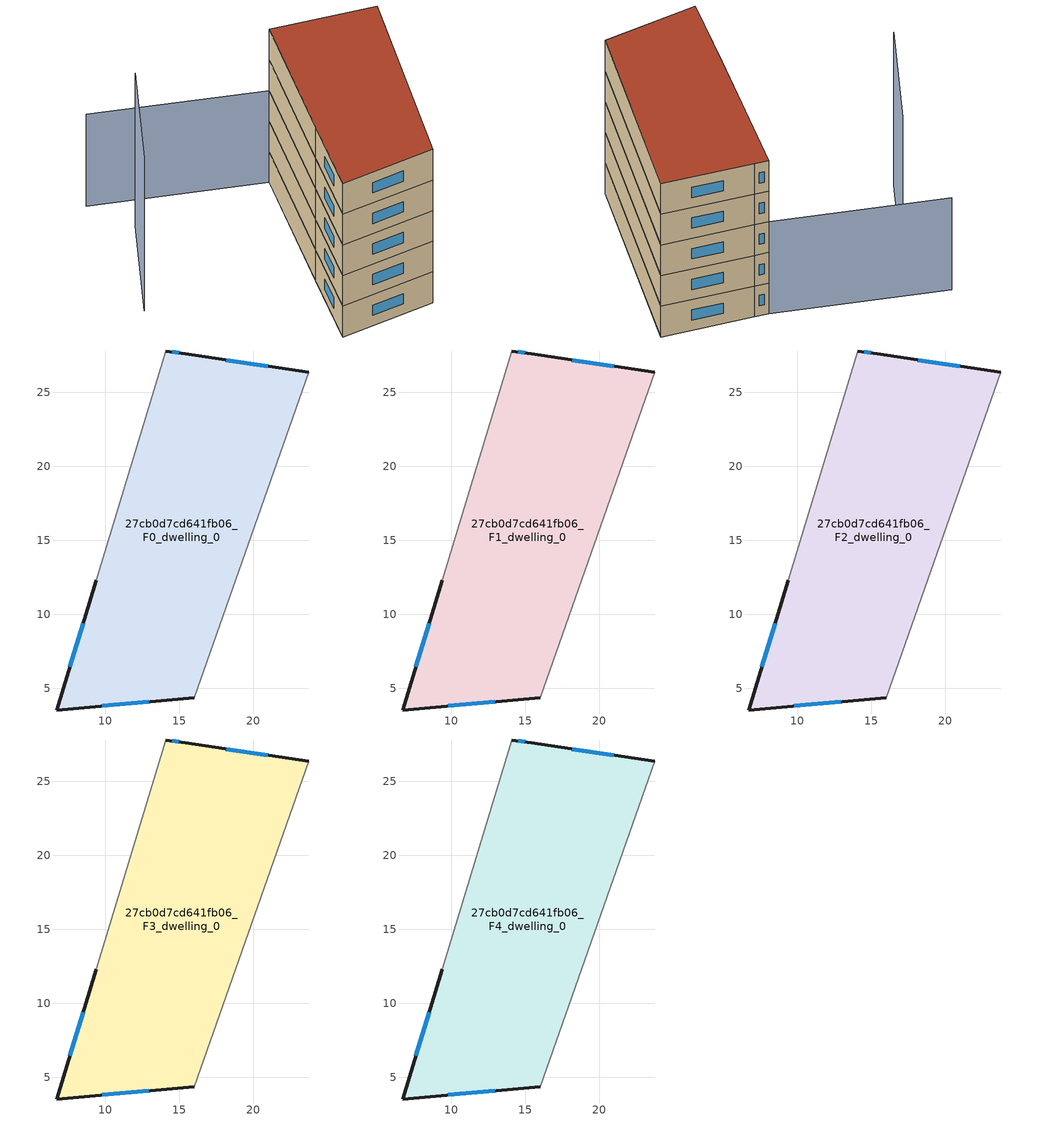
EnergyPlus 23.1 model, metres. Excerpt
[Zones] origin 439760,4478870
27cb0d7cd641fb06_F0_dwelling_0
 floor ground (EU_floor_Construction): 23.72,26.34 16,4.37 6.73,3.53 9.38,12.31 14.09,27.78 15.41,27.58 z0
 wall outside (EU_wall_Construction): 23.72,26.34 15.41,27.58 14.09,27.78 / 9.38,12.31 6.73,3.53 16,4.37 z0:3
 wall adiabatic (EU_wall_Construction): 16,4.37 23.72,26.34 / 14.09,27.78 9.38,12.31 z0:3
 window (EU_Window_Construction): 14.97,27.65 14.53,27.72 / 20.97,26.75 18.16,27.17 / 9.8,3.81 12.93,4.09 / 8.5,9.4 7.61,6.44 z0.99:2.01
27cb0d7cd641fb06_F1_dwelling_0
 floor to 27cb0d7cd641fb06_F0_dwelling_0 (EU_floor_Construction): 23.72,26.34 16,4.37 6.73,3.53 9.38,12.31 14.09,27.78 15.41,27.58 z3
 wall outside (EU_wall_Construction): 23.72,26.34 15.41,27.58 14.09,27.78 / 9.38,12.31 6.73,3.53 16,4.37 z3:6
 wall adiabatic (EU_wall_Construction): 16,4.37 23.72,26.34 / 14.09,27.78 9.38,12.31 z3:6
 window (EU_Window_Construction): 14.97,27.65 14.53,27.72 / 20.97,26.75 18.16,27.17 / 9.8,3.81 12.93,4.09 / 8.5,9.4 7.61,6.44 z3.99:5.01
27cb0d7cd641fb06_F2_dwelling_0
 floor to 27cb0d7cd641fb06_F1_dwelling_0 (EU_floor_Construction): 23.72,26.34 16,4.37 6.73,3.53 9.38,12.31 14.09,27.78 15.41,27.58 z6
 wall outside (EU_wall_Construction): 23.72,26.34 15.41,27.58 14.09,27.78 / 9.38,12.31 6.73,3.53 16,4.37 z6:9
 wall adiabatic (EU_wall_Construction): 16,4.37 23.72,26.34 / 14.09,27.78 9.38,12.31 z6:9
 window (EU_Window_Construction): 14.97,27.65 14.53,27.72 / 20.97,26.75 18.16,27.17 / 9.8,3.81 12.93,4.09 / 8.5,9.4 7.61,6.44 z6.99:8.01
27cb0d7cd641fb06_F3_dwelling_0
 floor to 27cb0d7cd641fb06_F2_dwelling_0 (EU_floor_Construction): 23.72,26.34 16,4.37 6.73,3.53 9.38,12.31 14.09,27.78 15.41,27.58 z9
 wall outside (EU_wall_Construction): 23.72,26.34 15.41,27.58 14.09,27.78 / 9.38,12.31 6.73,3.53 16,4.37 z9:12
 wall adiabatic (EU_wall_Construction): 16,4.37 23.72,26.34 / 14.09,27.78 9.38,12.31 z9:12
 window (EU_Window_Construction): 14.97,27.65 14.53,27.72 / 20.97,26.75 18.16,27.17 / 9.8,3.81 12.93,4.09 / 8.5,9.4 7.61,6.44 z9.99:11.01
27cb0d7cd641fb06_F4_dwelling_0
 floor to 27cb0d7cd641fb06_F3_dwelling_0 (EU_floor_Construction): 23.72,26.34 16,4.37 6.73,3.53 9.38,12.31 14.09,27.78 15.41,27.58 z12
 wall outside (EU_wall_Construction): 23.72,26.34 15.41,27.58 14.09,27.78 / 9.38,12.31 6.73,3.53 16,4.37 z12:15
 wall adiabatic (EU_wall_Construction): 16,4.37 23.72,26.34 / 14.09,27.78 9.38,12.31 z12:15
 window (EU_Window_Construction): 14.97,27.65 14.53,27.72 / 20.97,26.75 18.16,27.17 / 9.8,3.81 12.93,4.09 / 8.5,9.4 7.61,6.44 z12.99:14.01
 roof outside (EU_roof_Construction): 16,4.37 23.72,26.34 15.41,27.58 14.09,27.78 9.38,12.31 6.73,3.53 z15
shading: 16,4.37 19.29,26.99 z0:12; -0.95,32.37 14.09,27.78 / 14.09,27.78 9.38,12.31 z0:9; 0.93,27.52 -5.33,15.63 z0:15
[Building]
EU S2 Campaign: North Axis=0; Terrain=City; Solar Distribution=FullExterior
[Site:Location]
Madrid: Latitude=40.5; Longitude=-3.5; Time Zone=1; Elevation=609
[SizingPeriod:WeatherFileDays]
AnnualSizingPeriod: Begin Month=1; Begin Day of Month=1; End Month=12; End Day of Month=31; Day of Week for Start Day=Monday; Use Weather File Daylight Saving Period=No; Use Weather File Rain and Snow Indicators=No
[MATERIAL]
EU_InternalMass_Material: Roughness=MediumRough; Thickness=0.1; Conductivity=1; Density=1800; Specific Heat=900; Thermal Absorptance=0.9; Solar Absorptance=0.7; Visible Absorptance=0.7
[MATERIAL:NOMASS] Roughness=MediumRough; Thermal Absorptance=0.9; Solar Absorptance=0.7; Visible Absorptance=0.7
Name | Thermal Resistance
EU_wall_NoMass | 0.609216
EU_roof_NoMass | 0.513268
EU_floor_NoMass | 0.568163
[WINDOWMATERIAL:SIMPLEGLAZINGSYSTEM]
EU_Window_SimpleGlazing: UFactor=5.50606; Solar Heat Gain Coefficient=0.85; Visible Transmittance=0.85
[CONSTRUCTION]
EU_wall_Construction: EU_wall_NoMass
EU_roof_Construction: EU_roof_NoMass
EU_floor_Construction: EU_floor_NoMass
EU_Window_Construction: EU_Window_SimpleGlazing
EU_InternalMass_Construction: EU_InternalMass_Material
[ZONE] Type=1; Multiplier=1; Ceiling Height=autocalculate; Floor Area=autocalculate; Part of Total Floor Area=Yes
Name | Volume
27cb0d7cd641fb06_F0_dwelling_0 | 662.521
27cb0d7cd641fb06_F1_dwelling_0; 27cb0d7cd641fb06_F2_dwelling_0; 27cb0d7cd641fb06_F3_dwelling_0; 27cb0d7cd641fb06_F4_dwelling_0 | 662.52
[INTERNALMASS] Construction=EU_InternalMass_Construction; Surface Area=220.84
Name | Zone or ZoneList
27cb0d7cd641fb06_F0_dwelling_0_EU_InternalMass | 27cb0d7cd641fb06_F0_dwelling_0
27cb0d7cd641fb06_F1_dwelling_0_EU_InternalMass | 27cb0d7cd641fb06_F1_dwelling_0
27cb0d7cd641fb06_F2_dwelling_0_EU_InternalMass | 27cb0d7cd641fb06_F2_dwelling_0
27cb0d7cd641fb06_F3_dwelling_0_EU_InternalMass | 27cb0d7cd641fb06_F3_dwelling_0
27cb0d7cd641fb06_F4_dwelling_0_EU_InternalMass | 27cb0d7cd641fb06_F4_dwelling_0
[OTHEREQUIPMENT] Fuel Type=Electricity; Design Level Calculation Method=Watts/Area; Power per Zone Floor Area=1; Fraction Latent=0; Fraction Radiant=0; Fraction Lost=0; Carbon Dioxide Generation Rate=0; EndUse Subcategory=EU_Step8_InternalGains
Name | Zone or ZoneList or Space or SpaceList | Schedule
EU_Step8_InternalGain_27cb0d7cd641fb06_F0_dwelling_0_f000 | 27cb0d7cd641fb06_F0_dwelling_0 | EU_Step8_GainSchedule_27cb0d7cd641fb06_F0_dwelling_0_f000
EU_Step8_InternalGain_27cb0d7cd641fb06_F1_dwelling_0_f000 | 27cb0d7cd641fb06_F1_dwelling_0 | EU_Step8_GainSchedule_27cb0d7cd641fb06_F1_dwelling_0_f000
EU_Step8_InternalGain_27cb0d7cd641fb06_F2_dwelling_0_f000 | 27cb0d7cd641fb06_F2_dwelling_0 | EU_Step8_GainSchedule_27cb0d7cd641fb06_F2_dwelling_0_f000
EU_Step8_InternalGain_27cb0d7cd641fb06_F3_dwelling_0_f000 | 27cb0d7cd641fb06_F3_dwelling_0 | EU_Step8_GainSchedule_27cb0d7cd641fb06_F3_dwelling_0_f000
EU_Step8_InternalGain_27cb0d7cd641fb06_F4_dwelling_0_f000 | 27cb0d7cd641fb06_F4_dwelling_0 | EU_Step8_GainSchedule_27cb0d7cd641fb06_F4_dwelling_0_f000
[ZONEVENTILATION:DESIGNFLOWRATE] Schedule=EU_AlwaysOn; Design Flow Rate Calculation Method=AirChanges/Hour; Air Changes per Hour=0.752966; Ventilation Type=Natural; Fan Pressure Rise=0; Fan Total Efficiency=1; Constant Term Coefficient=1; Temperature Term Coefficient=0; Velocity Term Coefficient=0; Velocity Squared Term Coefficient=0; Minimum Indoor Temperature=-100; Maximum Indoor Temperature=100; Delta Temperature=-100; Minimum Outdoor Temperature=-100; Maximum Outdoor Temperature=100; Maximum Wind Speed=40
Name | Zone or ZoneList or Space or SpaceList
EU_ConstantAir_27cb0d7cd641fb06_F0_dwelling_0 | 27cb0d7cd641fb06_F0_dwelling_0
EU_ConstantAir_27cb0d7cd641fb06_F1_dwelling_0 | 27cb0d7cd641fb06_F1_dwelling_0
EU_ConstantAir_27cb0d7cd641fb06_F2_dwelling_0 | 27cb0d7cd641fb06_F2_dwelling_0
EU_ConstantAir_27cb0d7cd641fb06_F3_dwelling_0 | 27cb0d7cd641fb06_F3_dwelling_0
EU_ConstantAir_27cb0d7cd641fb06_F4_dwelling_0 | 27cb0d7cd641fb06_F4_dwelling_0
[HVACTEMPLATE:THERMOSTAT] Constant Heating Setpoint=20; Constant Cooling Setpoint=50
EU_HeatOnly_27cb0d7cd641fb06_F0_dwelling_0; EU_HeatOnly_27cb0d7cd641fb06_F1_dwelling_0; EU_HeatOnly_27cb0d7cd641fb06_F2_dwelling_0; EU_HeatOnly_27cb0d7cd641fb06_F3_dwelling_0; EU_HeatOnly_27cb0d7cd641fb06_F4_dwelling_0
[HVACTEMPLATE:ZONE:IDEALLOADSAIRSYSTEM] System Availability Schedule=EU_AlwaysOn; Maximum Heating Supply Air Temperature=50; Minimum Cooling Supply Air Temperature=13; Maximum Heating Supply Air Humidity Ratio=0.0156; Minimum Cooling Supply Air Humidity Ratio=0.0077; Heating Limit=NoLimit; Cooling Limit=NoLimit; Heating Availability Schedule=EU_AlwaysOn; Cooling Availability Schedule=EU_CoolingOff; Dehumidification Control Type=ConstantSensibleHeatRatio; Cooling Sensible Heat Ratio=0.7; Dehumidification Setpoint=60; Humidification Control Type=None; Humidification Setpoint=30; Outdoor Air Method=None; Outdoor Air Flow Rate per Person=0.00944; Outdoor Air Flow Rate per Zone Floor Area=0; Outdoor Air Flow Rate per Zone=0; Demand Controlled Ventilation Type=None; Outdoor Air Economizer Type=NoEconomizer; Heat Recovery Type=None; Sensible Heat Recovery Effectiveness=0.7; Latent Heat Recovery Effectiveness=0.65
Name | Template Thermostat
27cb0d7cd641fb06_F0_dwelling_0 | EU_HeatOnly_27cb0d7cd641fb06_F0_dwelling_0
27cb0d7cd641fb06_F1_dwelling_0 | EU_HeatOnly_27cb0d7cd641fb06_F1_dwelling_0
27cb0d7cd641fb06_F2_dwelling_0 | EU_HeatOnly_27cb0d7cd641fb06_F2_dwelling_0
27cb0d7cd641fb06_F3_dwelling_0 | EU_HeatOnly_27cb0d7cd641fb06_F3_dwelling_0
27cb0d7cd641fb06_F4_dwelling_0 | EU_HeatOnly_27cb0d7cd641fb06_F4_dwelling_0
[SIZING:ZONE] Zone Cooling Design Supply Air Temperature Input Method=SupplyAirTemperature; Zone Cooling Design Supply Air Temperature=13; Zone Heating Design Supply Air Temperature Input Method=SupplyAirTemperature; Zone Heating Design Supply Air Temperature=50; Zone Cooling Design Supply Air Humidity Ratio=0.008; Zone Heating Design Supply Air Humidity Ratio=0.008; Cooling Design Air Flow Method=DesignDay; Cooling Design Air Flow Rate=0; Cooling Minimum Air Flow per Zone Floor Area=0.000762; Cooling Minimum Air Flow=0; Cooling Minimum Air Flow Fraction=0.2; Heating Design Air Flow Method=DesignDay; Heating Design Air Flow Rate=0; Heating Maximum Air Flow per Zone Floor Area=0.002032; Heating Maximum Air Flow=0.141576; Heating Maximum Air Flow Fraction=0.3; Account for Dedicated Outdoor Air System=No; Dedicated Outdoor Air System Control Strategy=NeutralSupplyAir; Dedicated Outdoor Air Low Setpoint Temperature for Design=autosize; Dedicated Outdoor Air High Setpoint Temperature for Design=autosize; Zone Load Sizing Method=Sensible Load Only No Latent Load; Zone Latent Cooling Design Supply Air Humidity Ratio Input Method=HumidityRatioDifference; Zone Cooling Design Supply Air Humidity Ratio Difference=0.005; Zone Latent Heating Design Supply Air Humidity Ratio Input Method=HumidityRatioDifference; Zone Humidification Design Supply Air Humidity Ratio Difference=0.005
27cb0d7cd641fb06_F0_dwelling_0; 27cb0d7cd641fb06_F1_dwelling_0; 27cb0d7cd641fb06_F2_dwelling_0; 27cb0d7cd641fb06_F3_dwelling_0; 27cb0d7cd641fb06_F4_dwelling_0
[SCHEDULE:CONSTANT]
Name | Hourly Value
EU_AlwaysOn | 1
EU_CoolingOff | 0
[SCHEDULE:FILE] Column Number=1; Rows to Skip at Top=0; Number of Hours of Data=8760; Column Separator=Comma; Interpolate to Timestep=No; Minutes per Item=60; Adjust Schedule for Daylight Savings=Yes
Name | File
EU_Step8_GainSchedule_27cb0d7cd641fb06_F0_dwelling_0_f000 | ../../schedules/27cb0d7cd641fb06/27cb0d7cd641fb06_F0_dwelling_0_f000_gain.csv
EU_Step8_GainSchedule_27cb0d7cd641fb06_F1_dwelling_0_f000 | ../../schedules/27cb0d7cd641fb06/27cb0d7cd641fb06_F1_dwelling_0_f000_gain.csv
EU_Step8_GainSchedule_27cb0d7cd641fb06_F2_dwelling_0_f000 | ../../schedules/27cb0d7cd641fb06/27cb0d7cd641fb06_F2_dwelling_0_f000_gain.csv
EU_Step8_GainSchedule_27cb0d7cd641fb06_F3_dwelling_0_f000 | ../../schedules/27cb0d7cd641fb06/27cb0d7cd641fb06_F3_dwelling_0_f000_gain.csv
EU_Step8_GainSchedule_27cb0d7cd641fb06_F4_dwelling_0_f000 | ../../schedules/27cb0d7cd641fb06/27cb0d7cd641fb06_F4_dwelling_0_f000_gain.csv
